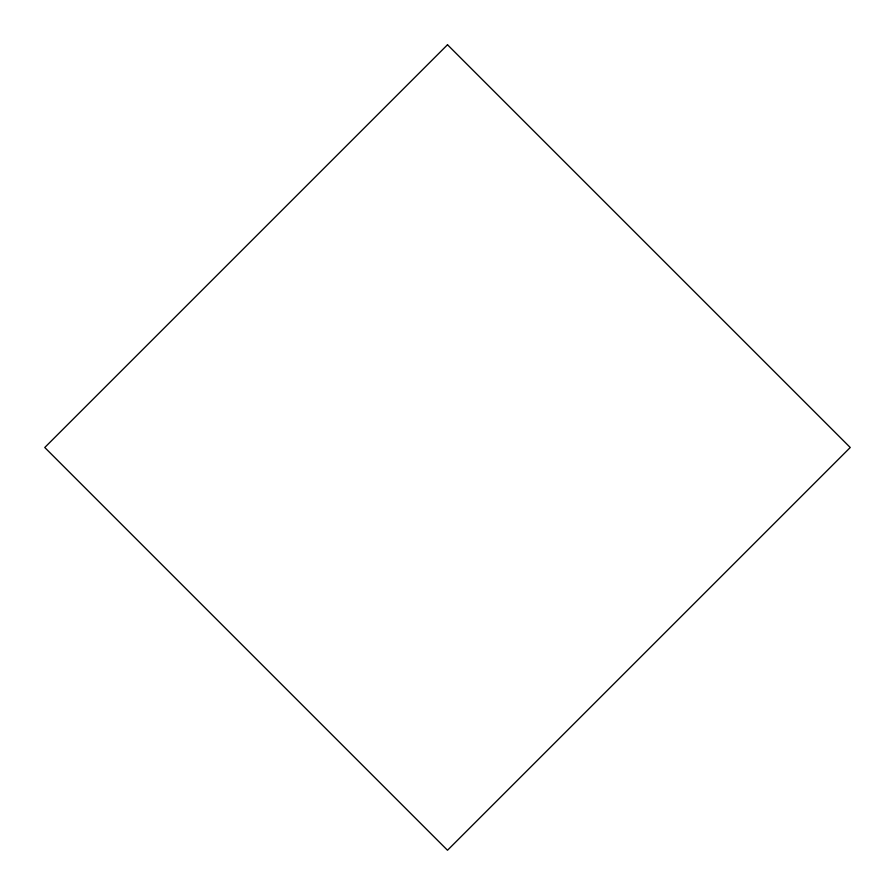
<?xml version="1.0" encoding="UTF-8"?>
<svg xmlns="http://www.w3.org/2000/svg" width="895" height="895" viewBox="0 0 895 895"><rect width="100%" height="100%" fill="white"/><g stroke="black" fill="none" stroke-linecap="round" stroke-linejoin="round"><path stroke-width="1.34" d="M447.5 44.75L44.75 447.5L447.5 850.25L850.25 447.5L447.5 44.75"/></g></svg>
